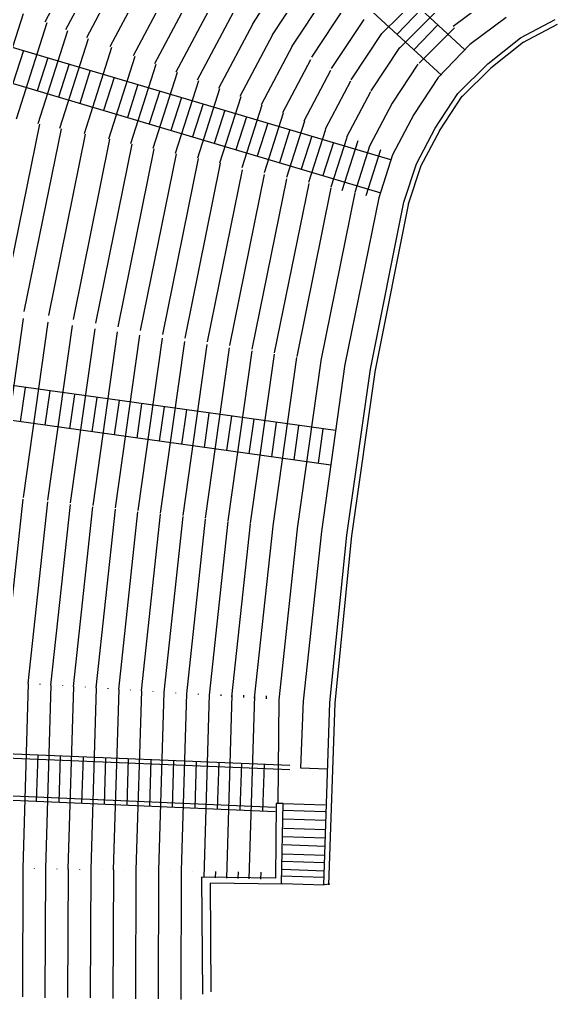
# Model space of a CAD drawing. Extents: x 12070 to 21316, y 9635 to 16827.
# Drawn here: x 13607 to 14351, y 13178 to 14531 of the extents above; entities that cross this region are included whole.
import ezdxf

# ---------------------------------------------------------------- set-up
doc = ezdxf.new("R2010")
doc.units = 0
doc.header["$LTSCALE"] = 192
doc.layers.add('EXIST', color=15, linetype='CONTINUOUS')

msp = doc.modelspace()

# ---------------------------------------------------------------- linework, layer by layer
at = {"layer": 'EXIST', "color": 0}
for p, q in [((13323.1, 15319), (14222.8, 14488.8)), ((13290.5, 15283.8), (14190.2, 14453.6)), ((12946.5, 14685.6), (14120, 14337.1)), ((13707.4, 14651.2), (13641.6, 14527.2)), ((12932.8, 14639.6), (14106.3, 14291.1)), ((13734, 14636), (13670.4, 14516.2)), ((13760.6, 14620.9), (13699.2, 14505.2)), ((13790.4, 14603.9), (13731.5, 14492.9)), ((13929.3, 14524.8), (13983.8, 14608.9)), ((13820.3, 14586.9), (13763.9, 14480.5)), ((14008.8, 14589.2), (13956.1, 14509.6)), ((13847.6, 14571.4), (13793.4, 14469.2)), ((14033.5, 14569.7), (13983.4, 14494)), ((13874.8, 14555.8), (13822.9, 14458)), ((14107.8, 14511.2), (14164.2, 14566.9)), ((14260.7, 14561.4), (14206.7, 14521.2)), ((14058.2, 14550.3), (14010.7, 14478.5)), ((14162.1, 14544.8), (14128.9, 14510.2)), ((14132.6, 14491.6), (14185.5, 14543.9)), ((13611.6, 14538.7), (13567.4, 14400.5)), ((13902, 14540.3), (13852.4, 14446.7)), ((14082.9, 14530.8), (14037.9, 14462.9)), ((14279.8, 14533.4), (14229.8, 14496.3)), ((14299.5, 14505.4), (14347.5, 14530.5)), ((13644.6, 14526.1), (13602, 14393)), ((13673.2, 14515.1), (13632.1, 14386.6)), ((13929.3, 14524.8), (13881.9, 14435.5)), ((14185.2, 14523.5), (14151.9, 14488.9)), ((14159.4, 14470.5), (14208.6, 14519.1)), ((14302.8, 14499.1), (14350.8, 14524.2)), ((13701.8, 14504.2), (13662.1, 14380.1)), ((13956.5, 14509.3), (13911.4, 14424.2)), ((14107.6, 14511.4), (14065.2, 14447.4)), ((14254.4, 14469.3), (14299.5, 14505.4)), ((13612.2, 14487.9), (13597.6, 14442.2)), ((13734, 14491.9), (13695.9, 14372.8)), ((13983.8, 14493.8), (13940.9, 14412.9)), ((14132.3, 14491.9), (14092.5, 14431.9)), ((14229.8, 14496.3), (14185.9, 14450.4)), ((14258.8, 14463.8), (14303.9, 14499.8)), ((13646, 14477.9), (13631.3, 14432.2)), ((13766.1, 14479.7), (13729.6, 14365.5)), ((14009.2, 14475), (13970.4, 14401.7)), ((13675.3, 14469.2), (13660.7, 14423.5)), ((13704.6, 14460.5), (13690, 14414.8)), ((13795.4, 14468.5), (13760.4, 14358.8)), ((14036.9, 14460.3), (13999.9, 14390.4)), ((14157.7, 14469.1), (14122, 14415.1)), ((14213.1, 14428.5), (14254.4, 14469.3)), ((14218.1, 14423.5), (14259.4, 14464.3)), ((13737.6, 14450.7), (13722.9, 14405)), ((13824.8, 14457.3), (13791.1, 14352.2)), ((14185.9, 14450.4), (14152, 14399.2)), ((13770.5, 14440.9), (13755.9, 14395.2)), ((13854.1, 14446.1), (13821.9, 14345.5)), ((13883.4, 14434.9), (13852.7, 14338.9)), ((14064.6, 14445.6), (14029.3, 14379.2)), ((13800.6, 14432), (13785.9, 14386.3)), ((13830.6, 14423.1), (13816, 14377.3)), ((13912.7, 14423.7), (13883.4, 14332.2)), ((14092.3, 14430.9), (14058.8, 14367.9)), ((14181.8, 14380.6), (14213.1, 14428.5)), ((14187.7, 14376.8), (14219, 14424.7)), ((13860.7, 14414.1), (13846, 14368.4)), ((13942, 14412.5), (13914.2, 14325.6)), ((14122.2, 14415.1), (14090.7, 14355.7)), ((13890.7, 14405.2), (13876.1, 14359.5)), ((13920.7, 14396.3), (13906.1, 14350.6)), ((13971.3, 14401.3), (13945, 14318.9)), ((14152, 14399.2), (14122.5, 14343.6)), ((13634.2, 14386.1), (13582.6, 14132.2)), ((13664.1, 14379.6), (13612.8, 14127.2)), ((13950.1, 14387.6), (13935.5, 14341.8)), ((14000.7, 14390.1), (13975.8, 14312.3)), ((14155.7, 14331.3), (14181.8, 14380.6)), ((13697.7, 14372.4), (13646.8, 14121.6)), ((13980.8, 14378.5), (13966.2, 14332.7)), ((14010.9, 14369.5), (13996.2, 14323.8)), ((14030, 14378.9), (14006.5, 14305.6)), ((14059.3, 14367.7), (14037.3, 14299)), ((14161.9, 14328), (14188, 14377.3)), ((13731.3, 14365.1), (13680.7, 14116)), ((13761.9, 14358.5), (13711.6, 14110.9)), ((14040.9, 14360.6), (14026.3, 14314.9)), ((14074.5, 14362.9), (14052.5, 14294.1)), ((14090.9, 14355.6), (14070.5, 14291.8)), ((13792.6, 14351.9), (13742.6, 14105.8)), ((13823.2, 14345.2), (13773.5, 14100.7)), ((13853.8, 14338.6), (13804.4, 14095.6)), ((14106.2, 14350.8), (14085.8, 14286.9)), ((14122.7, 14343.9), (14103.7, 14284.4)), ((13884.4, 14332), (13835.4, 14090.5)), ((14138.1, 14278.2), (14155.7, 14331.3)), ((14144.8, 14276), (14162.4, 14329.1)), ((13914.5, 14322.8), (13866.3, 14085.4)), ((13945.2, 14316.6), (13897.2, 14080.3)), ((13975.9, 14310.3), (13928.2, 14075.2)), ((14006.7, 14304.1), (13959.1, 14070.1)), ((14037.4, 14297.9), (13990.1, 14065)), ((14070.5, 14291.1), (14023.5, 14059.4)), ((14103.7, 14284.4), (14056.9, 14053.9)), ((14092.1, 14047.7), (14138.1, 14278.2)), ((14099, 14046.3), (14145, 14276.8)), ((14043.9, 13962.5), (12827.4, 14131.6)), ((13611.6, 14117.3), (13577.3, 13874)), ((13645.7, 14112.5), (13611.5, 13870.2)), ((13679.7, 14107.6), (13645.6, 13866.3)), ((13710.7, 14103.3), (13676.8, 13862.8)), ((13741.8, 14098.9), (13707.9, 13859.3)), ((14037.3, 13915), (12820.7, 14084)), ((13772.8, 14094.5), (13739.1, 13855.7)), ((13803.8, 14090.1), (13770.2, 13852.2)), ((13834.8, 14085.7), (13801.3, 13848.7)), ((13865.9, 14081.4), (13832.5, 13845.1)), ((13896.9, 14077), (13863.6, 13841.6)), ((13927.9, 14072.6), (13894.8, 13838.1)), ((13958.9, 14068.2), (13925.9, 13834.6)), ((13989.9, 14063.8), (13957.1, 13831)), ((14023.4, 14059.1), (13990.7, 13827.2)), ((14056.9, 14054.4), (14024.3, 13823.1)), ((14059.3, 13818.2), (14092.1, 14047.7)), ((14066.3, 13817.2), (14099, 14046.7)), ((13614.4, 14022.2), (13607.7, 13974.7)), ((13648.4, 14017.5), (13641.7, 13969.9)), ((13682.5, 14012.7), (13675.8, 13965.2)), ((13713.5, 14008.4), (13706.8, 13960.9)), ((13744.5, 14004.1), (13737.8, 13956.6)), ((13775.6, 13999.8), (13768.9, 13952.3)), ((13806.6, 13995.5), (13799.9, 13948)), ((13837.6, 13991.2), (13830.9, 13943.6)), ((13868.7, 13986.9), (13862, 13939.3)), ((13899.7, 13982.5), (13893, 13935)), ((13930.7, 13978.2), (13924, 13930.7)), ((13961.8, 13973.9), (13955.1, 13926.4)), ((13992.8, 13969.6), (13986.1, 13922.1)), ((14026.3, 13965), (14019.6, 13917.4)), ((13611.3, 13867.7), (13584.1, 13615.2)), ((13645.5, 13864), (13618.4, 13613)), ((13676.7, 13860.6), (13649.7, 13611)), ((13707.8, 13857.2), (13681, 13609)), ((13739, 13853.9), (13712.3, 13607)), ((13770.1, 13850.5), (13743.6, 13605)), ((13801.3, 13847.2), (13774.9, 13602.9)), ((13832.4, 13843.8), (13806.2, 13600.9)), ((13863.6, 13840.4), (13837.5, 13598.9)), ((13894.7, 13837.1), (13868.8, 13596.9)), ((13925.9, 13833.7), (13900.1, 13594.9)), ((13957, 13830.4), (13931.4, 13592.9)), ((13990.6, 13826.7), (13965.2, 13590.7)), ((14024.3, 13823.1), (13999, 13588.6)), ((14036, 13586.8), (14059.3, 13818.2)), ((14043.1, 13586.1), (14066.3, 13817.5)), ((13618.8, 13613), (13611.1, 13357.6)), ((13634.8, 13612.5), (13634.8, 13611.9)), ((13650.1, 13611), (13642.4, 13357.1)), ((13666.1, 13610.5), (13666.1, 13609.9)), ((13681.4, 13608.9), (13673.7, 13356.6)), ((13697.4, 13608.5), (13697.4, 13607.9)), ((13712.7, 13606.9), (13705.1, 13356.1)), ((13728.7, 13606.5), (13728.7, 13605.9)), ((13744, 13604.9), (13736.4, 13355.6)), ((13760, 13604.4), (13759.9, 13603.9)), ((13775.3, 13602.9), (13767.7, 13355.1)), ((13791.2, 13602.4), (13791.2, 13601.9)), ((13806.5, 13600.9), (13799.1, 13354.6)), ((13822.5, 13600.4), (13822.5, 13599.9)), ((13837.8, 13599.5), (13830.4, 13354.1)), ((13853.8, 13599), (13853.8, 13597.9)), ((13869.2, 13598.5), (13861.5, 13345.1)), ((13885.1, 13598), (13885.1, 13595.9)), ((13900.5, 13597.6), (13892.8, 13344.1)), ((13916.5, 13597.1), (13916.4, 13593.9)), ((13931.8, 13596.6), (13924.1, 13343.2)), ((13947.8, 13596.1), (13947.7, 13591.9)), ((13965.3, 13590.7), (13964, 13447.3)), ((13999.1, 13589.4), (13995.3, 13496.4)), ((14027.5, 13334.9), (14036, 13586.8)), ((14034.5, 13334.7), (14043.1, 13586.5)), ((13980.5, 13493.9), (12715.5, 13546.1)), ((13980.8, 13499.9), (12721.8, 13551.8)), ((13631.8, 13514.3), (13629.9, 13450)), ((13663.1, 13513), (13661.2, 13448.6)), ((13694.5, 13511.7), (13692.5, 13447.3)), ((13725.8, 13510.4), (13723.8, 13445.9)), ((13757.1, 13509.1), (13755.1, 13444.6)), ((13788.4, 13507.8), (13786.4, 13443.3)), ((13819.7, 13506.5), (13817.7, 13441.9)), ((13851, 13505.2), (13849, 13440.6)), ((13882.3, 13503.9), (13880.3, 13439.3)), ((13913.6, 13502.6), (13911.6, 13437.9)), ((13944.9, 13501.3), (13942.9, 13436.6)), ((13960.5, 13441.9), (12713.3, 13495)), ((13960.2, 13435.9), (12719, 13488.8)), ((13995.3, 13496.4), (14032.6, 13495.2)), ((13961.9, 13447.4), (13960.7, 13344.2)), ((13971.3, 13447.4), (13961.9, 13447.4)), ((13968.9, 13337.2), (13971.3, 13447.4)), ((13971.5, 13447.3), (14029.4, 13445.4)), ((13971.5, 13437.9), (14029.4, 13436)), ((13971.9, 13426), (14029.9, 13424.1)), ((13971.9, 13413.2), (14029.9, 13411.3)), ((13971, 13401.8), (14028.9, 13399.9)), ((13971.5, 13390.4), (14029.4, 13388.5)), ((13970.5, 13367.7), (14028.4, 13365.8)), ((13971, 13377.6), (14028.9, 13375.7)), ((13611.2, 13357.5), (13610.6, 13179.9)), ((13627.1, 13357.3), (13627.1, 13357.1)), ((13642.5, 13356.5), (13641.9, 13178.9)), ((13658.4, 13356.8), (13658.4, 13356.6)), ((13673.8, 13357), (13673.2, 13179.4)), ((13689.7, 13356.3), (13689.7, 13356.1)), ((13705.2, 13356.5), (13704.5, 13178.9)), ((13721.1, 13355.8), (13721.1, 13355.6)), ((13736.5, 13355.5), (13735.8, 13177.9)), ((13752.4, 13355.3), (13752.4, 13355.1)), ((13767.8, 13355.1), (13767.1, 13177.4)), ((13783.7, 13354.8), (13783.7, 13354.6)), ((13799.1, 13355.1), (13798.4, 13177.4)), ((13815.1, 13354.3), (13815.1, 13354.1)), ((13830.4, 13354.1), (13829.7, 13176.4)), ((13846.4, 13353.8), (13846.4, 13353.6)), ((13877.7, 13353.3), (13877.5, 13344.6)), ((13909.1, 13352.8), (13908.8, 13343.7)), ((13940.4, 13352.3), (13940.1, 13342.7)), ((13970.5, 13356.3), (14028.4, 13354.4)), ((13858.6, 13345.4), (13859.7, 13183.6)), ((13960.7, 13344.2), (13858.6, 13345.4)), ((13969.1, 13347.3), (14027, 13345.4)), ((13870.3, 13337.2), (13871.5, 13187.1)), ((13970.1, 13336), (13870.3, 13337.2)), ((13970, 13336.8), (14028, 13334.9)), ((14036, 13335.9), (14027.5, 13334.9))]:
    msp.add_line(p, q, dxfattribs=at)

doc.saveas('drawing.dxf')
